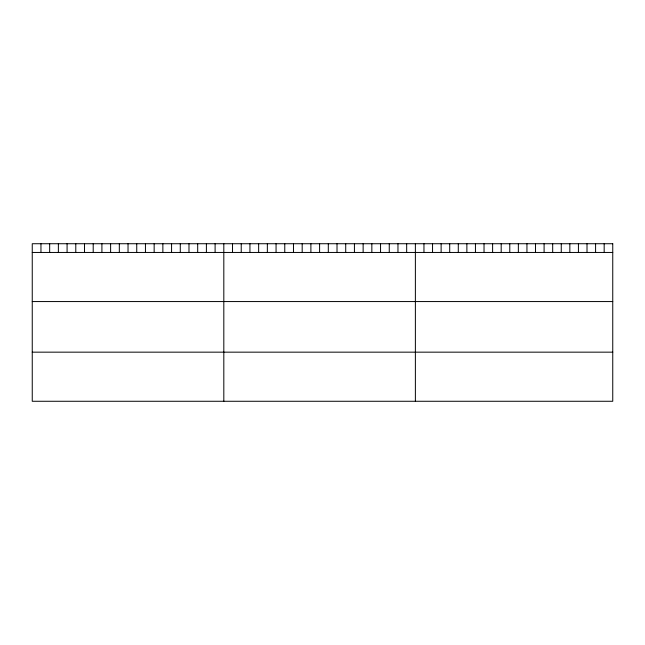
<?xml version="1.0" encoding="UTF-8"?>
<svg xmlns="http://www.w3.org/2000/svg" width="645" height="645" viewBox="0 0 645 645"><rect width="100%" height="100%" fill="white"/><g stroke="black" fill="none" stroke-linecap="round" stroke-linejoin="round"><path stroke-width="0.97" d="M32.25 252.453L612.75 252.453M32.25 301.562L612.75 301.562M32.25 352.162L612.75 352.162M604.172 243.729L604.172 252.453M595.585 243.729L595.585 252.453M587.006 243.729L587.006 252.453M578.428 243.729L578.428 252.453M569.841 243.729L569.841 252.453M561.263 243.729L561.263 252.453M552.684 243.729L552.684 252.453M544.098 243.729L544.098 252.453M535.519 243.729L535.519 252.453M526.941 243.729L526.941 252.453M518.354 243.729L518.354 252.453M509.776 243.729L509.776 252.453M501.189 243.729L501.189 252.453M492.611 243.729L492.611 252.453M484.032 243.729L484.032 252.453M475.446 243.729L475.446 252.453M466.867 243.729L466.867 252.453M458.289 243.729L458.289 252.453M449.702 243.729L449.702 252.453M441.124 243.729L441.124 252.453M432.545 243.729L432.545 252.453M423.959 243.729L423.959 252.453M415.38 243.729L415.38 401.271M406.673 243.729L406.673 252.453M397.965 243.729L397.965 252.453M389.257 243.729L389.257 252.453M380.55 243.729L380.55 252.453M371.842 243.729L371.842 252.453M363.135 243.729L363.135 252.453M354.428 243.729L354.428 252.453M345.72 243.729L345.72 252.453M337.012 243.729L337.012 252.453M328.305 243.729L328.305 252.453M319.597 243.729L319.597 252.453M310.89 243.729L310.89 252.453M302.183 243.729L302.183 252.453M293.475 243.729L293.475 252.453M284.767 243.729L284.767 252.453M276.06 243.729L276.06 252.453M267.353 243.729L267.353 252.453M258.645 243.729L258.645 252.453M249.938 243.729L249.938 252.453M241.23 243.729L241.23 252.453M232.522 243.729L232.522 252.453M223.815 243.729L223.815 401.271M215.108 243.729L215.108 252.453M206.4 243.729L206.4 252.453M197.692 243.729L197.692 252.453M188.985 243.729L188.985 252.453M180.278 243.729L180.278 252.453M171.57 243.729L171.57 252.453M162.863 243.729L162.863 252.453M154.155 243.729L154.155 252.453M145.448 243.729L145.448 252.453M136.74 243.729L136.74 252.453M128.032 243.729L128.032 252.453M119.325 243.729L119.325 252.453M110.617 243.729L110.617 252.453M101.91 243.729L101.91 252.453M93.203 243.729L93.203 252.453M84.495 243.729L84.495 252.453M75.788 243.729L75.788 252.453M67.08 243.729L67.08 252.453M58.373 243.729L58.373 252.453M49.665 243.729L49.665 252.453M40.957 243.729L40.957 252.453M612.75 243.729L32.25 243.729L32.25 401.271L612.75 401.271L612.75 243.729"/></g></svg>
